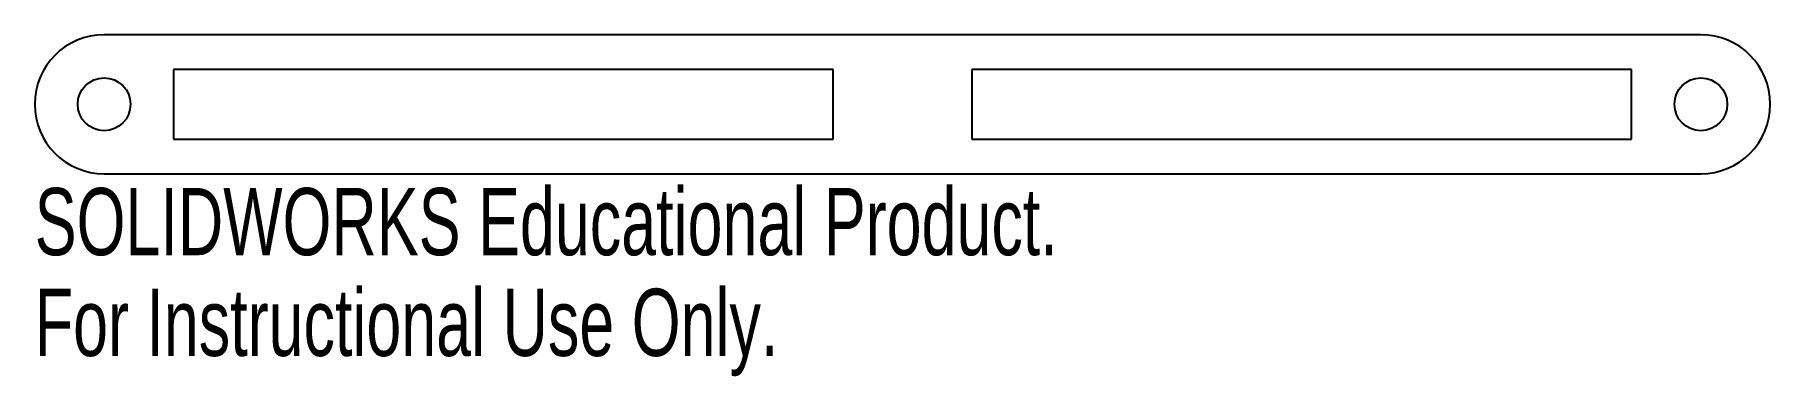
# Model space of a CAD drawing. Header units: millimetres. Extents: x -63 to 63, y -20 to 5.
import ezdxf

# ---------------------------------------------------------------- set-up
doc = ezdxf.new("R2010")
doc.units = ezdxf.units.MM
doc.styles.add('SLDTEXTSTYLE0', font='TXT', dxfattribs={"width": 0.7})

msp = doc.modelspace()

# ---------------------------------------------------------------- linework, layer by layer
at = {"color": 7, "linetype": 'Continuous', "lineweight": 25}
for p, q in [((57.5, 5), (-57.5, 5)), ((-5, 2.5), (-52.5, 2.5)), ((-52.5, 2.5), (-52.5, -2.5)), ((-5, -2.5), (-5, 2.5)), ((52.5, 2.5), (5, 2.5)), ((5, 2.5), (5, -2.5)), ((52.5, -2.5), (52.5, 2.5)), ((-52.5, -2.5), (-5, -2.5)), ((5, -2.5), (52.5, -2.5)), ((-57.5, -5), (57.5, -5))]:
    msp.add_line(p, q, dxfattribs=at)
for centre in [(-57.5, 0), (57.5, 0)]:
    msp.add_circle(centre, 1.9, dxfattribs=at)
for centre, start, end in [((-57.5, 0), 90, 270), ((57.5, 0), 270, 90)]:
    msp.add_arc(centre, 5, start, end, dxfattribs=at)

# ---------------------------------------------------------------- texts
at = {"color": 7, "linetype": 'Continuous', "char_height": 4.8336, "attachment_point": 1, "style": 'SLDTEXTSTYLE0'}
for s, insert in [('SOLIDWORKS Educational Product.', (-62.5, -6.02)), ('For Instructional Use Only.', (-62.5, -13.27))]:
    msp.add_mtext(s, dxfattribs=dict(at, insert=insert))

doc.saveas('drawing.dxf')
